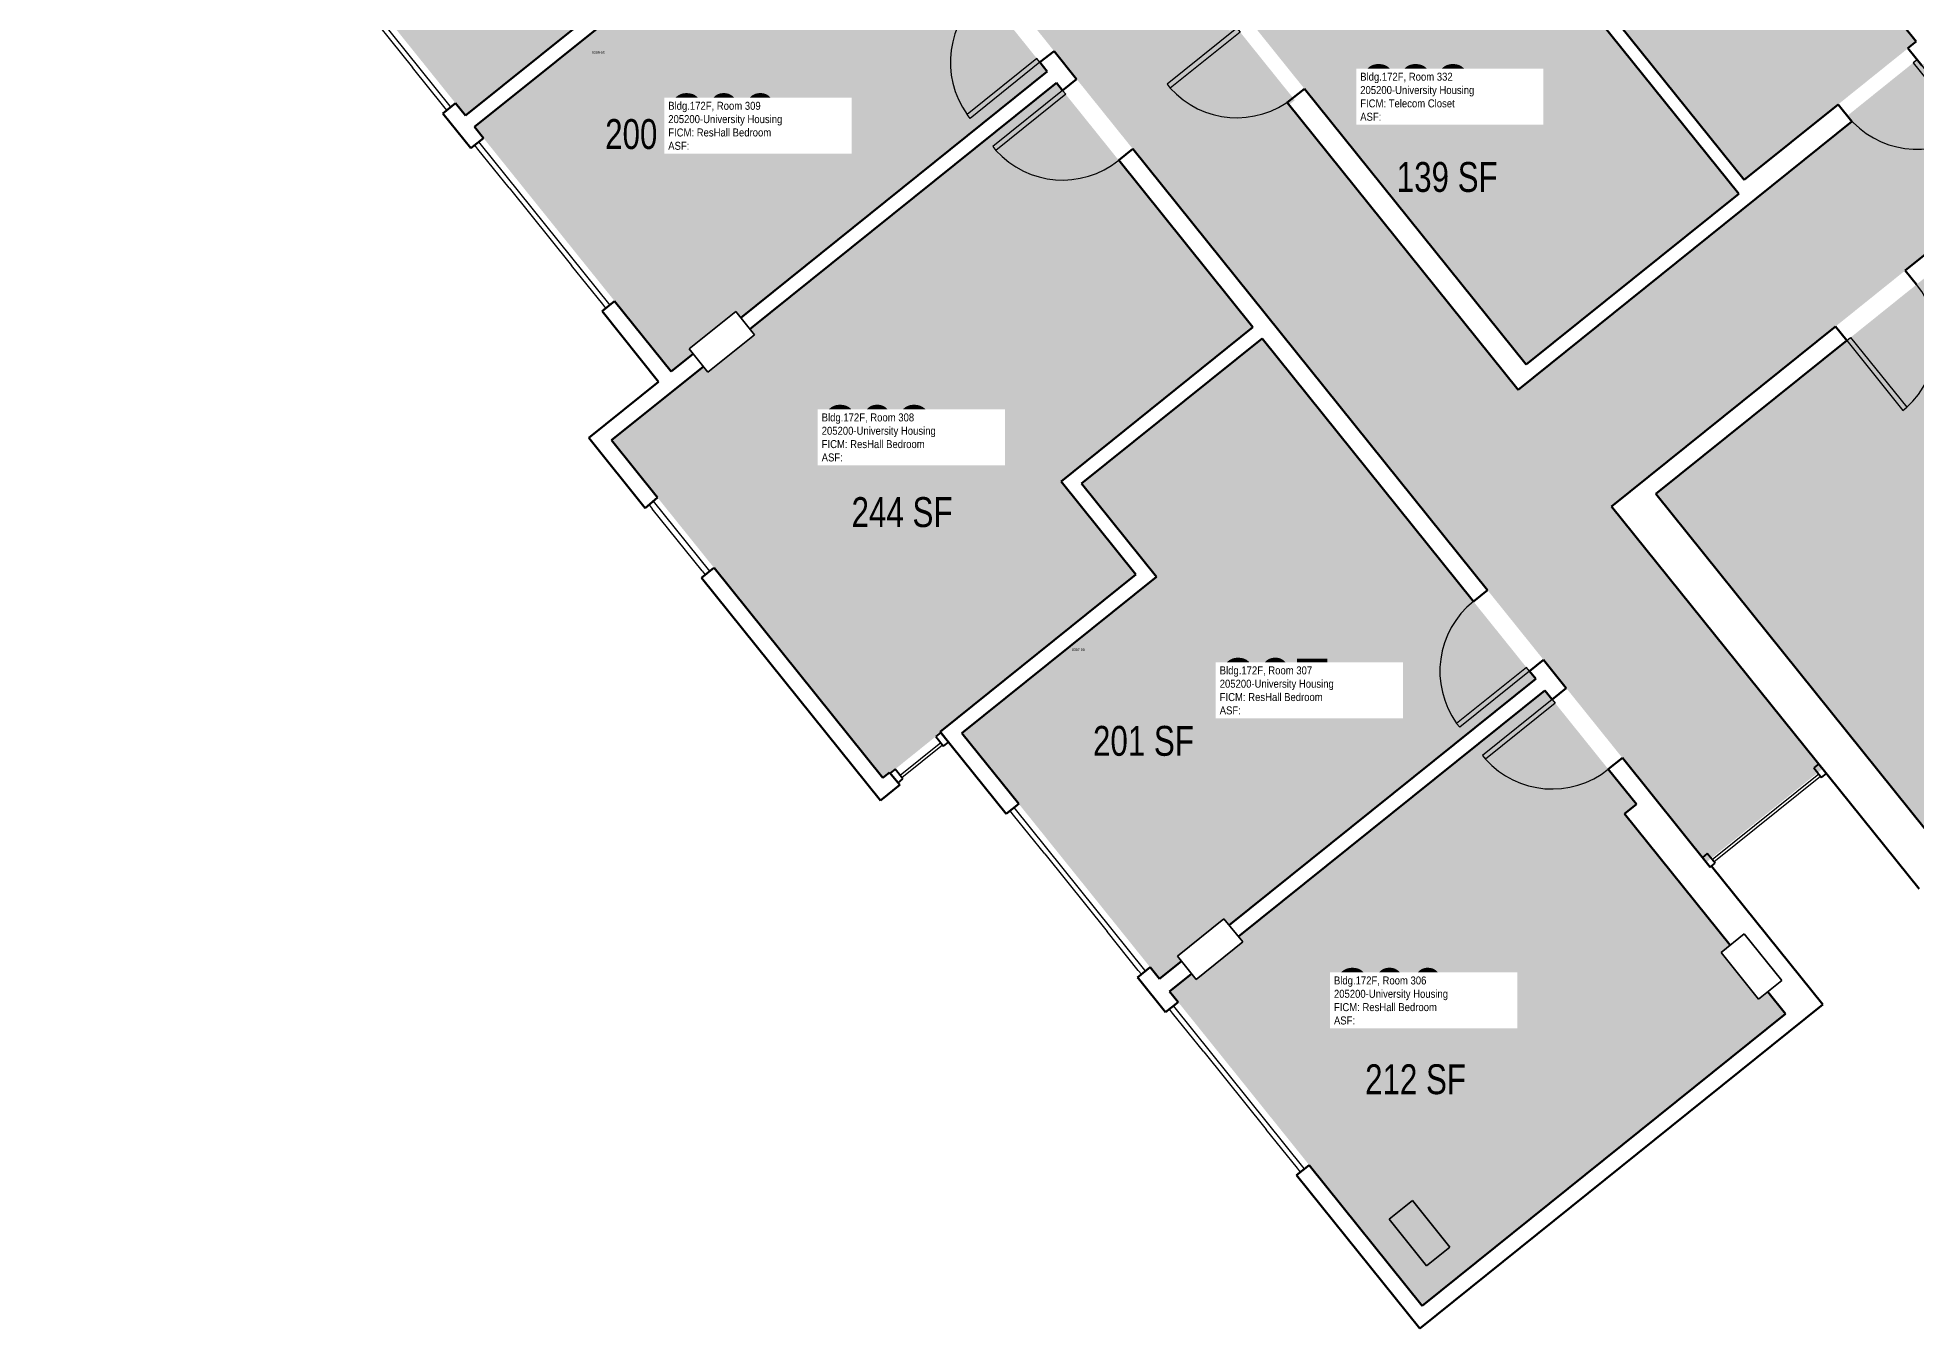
# Model space of a CAD drawing. Header units: inches. Extents: x 69234239 to 69236626, y 27656166 to 27658522.
# Drawn here: x 69235374 to 69236128, y 27656166 to 27656685 of the extents above; entities that cross this region are included whole.
import ezdxf
from ezdxf.enums import TextEntityAlignment as Align

# ---------------------------------------------------------------- set-up
doc = ezdxf.new("R2010")
doc.units = ezdxf.units.IN
doc.header["$LTSCALE"] = 100
doc.header["$MEASUREMENT"] = 0
for name, color, linetype in [('A-COLS', 5, 'CONTINUOUS'), ('A-DOOR', 2, 'CONTINUOUS'), ('A-GLAZ', 1, 'CONTINUOUS'), ('A-IDEN-RNUM', 7, 'CONTINUOUS'), ('A-IDEN-SNUM', 4, 'CONTINUOUS'), ('A-IDEN-VNUM', 4, 'CONTINUOUS'), ('A-WALL', 5, 'CONTINUOUS'), ('AREA-TEXT', 3, 'CONTINUOUS'), ('Rooms-Category-Color', 7, 'CONTINUOUS'), ('Rooms-College-Color', 7, 'CONTINUOUS'), ('Rooms-Department-Color', 7, 'CONTINUOUS'), ('Rooms-Division-Color', 7, 'CONTINUOUS'), ('Rooms-Information', 7, 'CONTINUOUS')]:
    doc.layers.add(name, color=color, linetype=linetype)
doc.styles.add('CP_AREA', font='arial.ttf', dxfattribs={"height": 15})
doc.styles.add('CP_ROOMSNUMBER', font='arial.ttf', dxfattribs={"height": 1})
doc.styles.add('CP_ROOMVNUMBER', font='arial.ttf', dxfattribs={"width": 0.85, "height": 0.075})

# ---------------------------------------------------------------- blocks, each defined once
blk = doc.blocks.new('08_Single-Flush - 08_Single-Flush_3_-0_ x 7_-0_ 45 MIN-2224422-LEVEL 3')
at = {"layer": 'A-DOOR', "color": 7}
for p, q in [((16, -2.94), (16, -38.88)), ((18, -2.94), (16, -2.94)), ((18, -2.94), (18, -38.88)), ((18, -38.88), (16, -38.88))]:
    blk.add_line(p, q, dxfattribs=at)
at = {"layer": 'A-DOOR', "lineweight": 25}
blk.add_arc((18, -2.94), 36, 180, 266.81526, dxfattribs=at)
blk = doc.blocks.new('08_Single-Flush - 08_Single-Flush_3_-0_ x 7_-0_ 45 MIN-2224386-LEVEL 3')
at = {"layer": 'A-DOOR', "color": 7}
for p, q in [((16, 2.94), (16, 38.88)), ((18, 38.88), (16, 38.88)), ((18, 2.94), (18, 38.88)), ((18, 2.94), (16, 2.94))]:
    blk.add_line(p, q, dxfattribs=at)
at = {"layer": 'A-DOOR', "lineweight": 25}
blk.add_arc((18, 2.94), 36, 93.18474, 180, dxfattribs=at)
blk = doc.blocks.new('08_Single-Flush - 08_Single-Flush_3_-0_ x 7_-0_-5597140-LEVEL 3')
at = {"layer": 'A-DOOR', "color": 7}
for p, q in [((16, 3.62), (16, 39.57)), ((18, 39.57), (16, 39.57)), ((18, 3.62), (18, 39.57)), ((18, 3.62), (16, 3.62))]:
    blk.add_line(p, q, dxfattribs=at)
at = {"layer": 'A-DOOR', "lineweight": 25}
blk.add_arc((18, 3.62), 36, 93.18474, 180, dxfattribs=at)
blk = doc.blocks.new('08_Single-Flush - 08_Single-Flush_3_-0_ x 7_-0_-5597139-LEVEL 3')
at = {"layer": 'A-DOOR', "color": 7}
for p, q in [((16, -3.62), (16, -39.57)), ((18, -3.62), (16, -3.62)), ((18, -3.62), (18, -39.57)), ((18, -39.57), (16, -39.57))]:
    blk.add_line(p, q, dxfattribs=at)
at = {"layer": 'A-DOOR', "lineweight": 25}
blk.add_arc((18, -3.62), 36, 180, 266.81526, dxfattribs=at)

msp = doc.modelspace()

# ---------------------------------------------------------------- hatches: boundary and pattern name
at = {"layer": 'Rooms-Category-Color', "true_color": 0xadadad}
for points in [[(69235420.57, 27657225.02), (69235373.81, 27657187.43), (69235492.64, 27657039.58), (69235590.3, 27656918.09), (69235673.7, 27656814.32), (69235786.81, 27656673.59), (69235869.39, 27656570.85), (69235982.98, 27656429.53), (69236021.56, 27656381.53), (69236043.98, 27656353.63), (69236090.7, 27656391.18), (69236005.97, 27656496.6), (69236017.42, 27656505.8), (69236246.82, 27656690.18), (69236258.27, 27656699.38), (69236343, 27656593.96), (69236389.26, 27656631.14), (69236389.76, 27656631.55), (69236372.3, 27656653.28), (69236366.82, 27656660.1), (69236327.74, 27656708.71), (69236325.08, 27656712.03), (69236325.04, 27656712.08), (69236230.52, 27656829.67), (69236132.08, 27656952.14), (69236034.43, 27657073.64), (69235968.96, 27657155.09), (69235922.19, 27657117.51), (69235925.58, 27657113.29), (69235960.98, 27657069.25), (69235970.06, 27657057.95), (69236102.91, 27656892.66), (69236216.96, 27656750.77), (69236220.68, 27656746.15), (69236168.94, 27656704.56), (69236167.06, 27656706.9), (69236139, 27656684.35), (69236140.88, 27656682.01), (69236130.55, 27656673.71), (69236128.67, 27656676.05), (69236100.61, 27656653.49), (69236102.49, 27656651.16), (69236053.49, 27656611.77), (69235973.06, 27656547.12), (69235968.43, 27656543.4), (69235876.39, 27656657.91), (69235878.73, 27656659.79), (69235854.77, 27656689.61), (69235852.43, 27656687.73), (69235850.63, 27656689.97), (69235716.87, 27656856.38), (69235697.69, 27656880.24), (69235661.16, 27656925.7), (69235657.85, 27656929.81), (69235662.53, 27656933.57), (69235661.9, 27656934.35), (69235655.58, 27656932.63), (69235637.42, 27656955.24), (69235538.18, 27657078.7), (69235540.52, 27657080.58), (69235515.85, 27657111.27), (69235513.52, 27657109.39), (69235502.13, 27657123.56), (69235484.91, 27657144.98), (69235482.63, 27657147.81), (69235482.6, 27657147.86), (69235430.64, 27657212.5)], [(69235883.31, 27656663.47), (69235971.67, 27656553.54), (69236049.81, 27656616.35), (69236057.02, 27656622.14), (69236055.1, 27656624.53), (69235942.89, 27656764.13), (69235857.55, 27656695.53), (69235859.35, 27656693.29)]]:
    msp.add_hatch(color=253, dxfattribs=at).paths.add_polyline_path(points)
at = {"layer": 'Rooms-Category-Color', "true_color": 0x728ef3}
for points in [[(69235545.65, 27656653.59), (69235619.21, 27656712.72), (69235589.14, 27656750.13), (69235666.21, 27656812.07), (69235586.49, 27656911.26), (69235463.38, 27656812.31), (69235465.61, 27656809.54), (69235446.91, 27656794.5), (69235445.07, 27656796.79), (69235436.25, 27656789.7)], [(69235946.99, 27656767.42), (69236059.23, 27656627.77), (69236096.06, 27656657.37), (69236125.87, 27656681.33), (69236128.31, 27656683.29), (69236016.06, 27656822.94)], [(69235637.12, 27656557.84), (69235635.48, 27656559.89), (69235654.18, 27656574.92), (69235656.22, 27656572.39), (69235779.32, 27656671.34), (69235669.89, 27656807.49), (69235597.4, 27656749.23), (69235627.47, 27656711.82), (69235549.33, 27656649.01), (69235628.31, 27656550.76)], [(69236249.56, 27656683.08), (69236023.76, 27656501.6), (69236138.64, 27656358.67), (69236364.44, 27656540.15)], [(69235659.9, 27656567.81), (69235661.7, 27656565.57), (69235643, 27656550.54), (69235641.19, 27656552.78), (69235629.84, 27656543.65), (69235604.32, 27656523.14), (69235713.29, 27656387.56), (69235716.01, 27656389.75), (69235716.25, 27656389.46), (69235736.51, 27656405.75), (69235736.28, 27656406.04), (69235814.91, 27656469.24), (69235784.83, 27656506.65), (69235861.9, 27656568.6), (69235783, 27656666.76)], [(69235823.17, 27656468.34), (69235745.03, 27656405.54), (69235824.35, 27656306.84), (69235833.17, 27656313.93), (69235831.57, 27656315.92), (69235850.27, 27656330.96), (69235852.39, 27656328.33), (69235975.49, 27656427.27), (69235865.58, 27656564.02), (69235793.09, 27656505.75)], [(69236075.77, 27656292.73), (69236068.64, 27656301.6), (69236064.94, 27656298.62), (69236049.9, 27656317.33), (69236053.61, 27656320.31), (69236011.13, 27656373.15), (69236015.91, 27656376.99), (69235979.17, 27656422.69), (69235856.07, 27656323.75), (69235856.02, 27656323.71), (69235857.74, 27656321.57), (69235839.08, 27656306.57), (69235837.24, 27656308.86), (69235828.43, 27656301.77), (69235929.92, 27656175.5)]]:
    msp.add_hatch(color=171, dxfattribs=at).paths.add_polyline_path(points)
at = {"layer": 'Rooms-College-Color', "true_color": 0xadadad}
for points in [[(69235420.57, 27657225.02), (69235373.81, 27657187.43), (69235492.64, 27657039.58), (69235590.3, 27656918.09), (69235673.7, 27656814.32), (69235786.81, 27656673.59), (69235869.39, 27656570.85), (69235982.98, 27656429.53), (69236021.56, 27656381.53), (69236043.98, 27656353.63), (69236090.7, 27656391.18), (69236005.97, 27656496.6), (69236017.42, 27656505.8), (69236246.82, 27656690.18), (69236258.27, 27656699.38), (69236343, 27656593.96), (69236389.26, 27656631.14), (69236389.76, 27656631.55), (69236372.3, 27656653.28), (69236366.82, 27656660.1), (69236327.74, 27656708.71), (69236325.08, 27656712.03), (69236325.04, 27656712.08), (69236230.52, 27656829.67), (69236132.08, 27656952.14), (69236034.43, 27657073.64), (69235968.96, 27657155.09), (69235922.19, 27657117.51), (69235925.58, 27657113.29), (69235960.98, 27657069.25), (69235970.06, 27657057.95), (69236102.91, 27656892.66), (69236216.96, 27656750.77), (69236220.68, 27656746.15), (69236168.94, 27656704.56), (69236167.06, 27656706.9), (69236139, 27656684.35), (69236140.88, 27656682.01), (69236130.55, 27656673.71), (69236128.67, 27656676.05), (69236100.61, 27656653.49), (69236102.49, 27656651.16), (69236053.49, 27656611.77), (69235973.06, 27656547.12), (69235968.43, 27656543.4), (69235876.39, 27656657.91), (69235878.73, 27656659.79), (69235854.77, 27656689.61), (69235852.43, 27656687.73), (69235850.63, 27656689.97), (69235716.87, 27656856.38), (69235697.69, 27656880.24), (69235661.16, 27656925.7), (69235657.85, 27656929.81), (69235662.53, 27656933.57), (69235661.9, 27656934.35), (69235655.58, 27656932.63), (69235637.42, 27656955.24), (69235538.18, 27657078.7), (69235540.52, 27657080.58), (69235515.85, 27657111.27), (69235513.52, 27657109.39), (69235502.13, 27657123.56), (69235484.91, 27657144.98), (69235482.63, 27657147.81), (69235482.6, 27657147.86), (69235430.64, 27657212.5)], [(69235545.65, 27656653.59), (69235619.21, 27656712.72), (69235589.14, 27656750.13), (69235666.21, 27656812.07), (69235586.49, 27656911.26), (69235463.38, 27656812.31), (69235465.61, 27656809.54), (69235446.91, 27656794.5), (69235445.07, 27656796.79), (69235436.25, 27656789.7)], [(69235946.99, 27656767.42), (69236059.23, 27656627.77), (69236096.06, 27656657.37), (69236125.87, 27656681.33), (69236128.31, 27656683.29), (69236016.06, 27656822.94)], [(69235637.12, 27656557.84), (69235635.48, 27656559.89), (69235654.18, 27656574.92), (69235656.22, 27656572.39), (69235779.32, 27656671.34), (69235669.89, 27656807.49), (69235597.4, 27656749.23), (69235627.47, 27656711.82), (69235549.33, 27656649.01), (69235628.31, 27656550.76)], [(69235883.31, 27656663.47), (69235971.67, 27656553.54), (69236049.81, 27656616.35), (69236057.02, 27656622.14), (69236055.1, 27656624.53), (69235942.89, 27656764.13), (69235857.55, 27656695.53), (69235859.35, 27656693.29)], [(69236249.56, 27656683.08), (69236023.76, 27656501.6), (69236138.64, 27656358.67), (69236364.44, 27656540.15)], [(69235659.9, 27656567.81), (69235661.7, 27656565.57), (69235643, 27656550.54), (69235641.19, 27656552.78), (69235629.84, 27656543.65), (69235604.32, 27656523.14), (69235713.29, 27656387.56), (69235716.01, 27656389.75), (69235716.25, 27656389.46), (69235736.51, 27656405.75), (69235736.28, 27656406.04), (69235814.91, 27656469.24), (69235784.83, 27656506.65), (69235861.9, 27656568.6), (69235783, 27656666.76)], [(69235823.17, 27656468.34), (69235745.03, 27656405.54), (69235824.35, 27656306.84), (69235833.17, 27656313.93), (69235831.57, 27656315.92), (69235850.27, 27656330.96), (69235852.39, 27656328.33), (69235975.49, 27656427.27), (69235865.58, 27656564.02), (69235793.09, 27656505.75)], [(69236075.77, 27656292.73), (69236068.64, 27656301.6), (69236064.94, 27656298.62), (69236049.9, 27656317.33), (69236053.61, 27656320.31), (69236011.13, 27656373.15), (69236015.91, 27656376.99), (69235979.17, 27656422.69), (69235856.07, 27656323.75), (69235856.02, 27656323.71), (69235857.74, 27656321.57), (69235839.08, 27656306.57), (69235837.24, 27656308.86), (69235828.43, 27656301.77), (69235929.92, 27656175.5)]]:
    msp.add_hatch(color=253, dxfattribs=at).paths.add_polyline_path(points)
at = {"layer": 'Rooms-Department-Color', "true_color": 0xacacac}
for points in [[(69235420.57, 27657225.02), (69235373.81, 27657187.43), (69235492.64, 27657039.58), (69235590.3, 27656918.09), (69235673.7, 27656814.32), (69235786.81, 27656673.59), (69235869.39, 27656570.85), (69235982.98, 27656429.53), (69236021.56, 27656381.53), (69236043.98, 27656353.63), (69236090.7, 27656391.18), (69236005.97, 27656496.6), (69236017.42, 27656505.8), (69236246.82, 27656690.18), (69236258.27, 27656699.38), (69236343, 27656593.96), (69236389.26, 27656631.14), (69236389.76, 27656631.55), (69236372.3, 27656653.28), (69236366.82, 27656660.1), (69236327.74, 27656708.71), (69236325.08, 27656712.03), (69236325.04, 27656712.08), (69236230.52, 27656829.67), (69236132.08, 27656952.14), (69236034.43, 27657073.64), (69235968.96, 27657155.09), (69235922.19, 27657117.51), (69235925.58, 27657113.29), (69235960.98, 27657069.25), (69235970.06, 27657057.95), (69236102.91, 27656892.66), (69236216.96, 27656750.77), (69236220.68, 27656746.15), (69236168.94, 27656704.56), (69236167.06, 27656706.9), (69236139, 27656684.35), (69236140.88, 27656682.01), (69236130.55, 27656673.71), (69236128.67, 27656676.05), (69236100.61, 27656653.49), (69236102.49, 27656651.16), (69236053.49, 27656611.77), (69235973.06, 27656547.12), (69235968.43, 27656543.4), (69235876.39, 27656657.91), (69235878.73, 27656659.79), (69235854.77, 27656689.61), (69235852.43, 27656687.73), (69235850.63, 27656689.97), (69235716.87, 27656856.38), (69235697.69, 27656880.24), (69235661.16, 27656925.7), (69235657.85, 27656929.81), (69235662.53, 27656933.57), (69235661.9, 27656934.35), (69235655.58, 27656932.63), (69235637.42, 27656955.24), (69235538.18, 27657078.7), (69235540.52, 27657080.58), (69235515.85, 27657111.27), (69235513.52, 27657109.39), (69235502.13, 27657123.56), (69235484.91, 27657144.98), (69235482.63, 27657147.81), (69235482.6, 27657147.86), (69235430.64, 27657212.5)], [(69235883.31, 27656663.47), (69235971.67, 27656553.54), (69236049.81, 27656616.35), (69236057.02, 27656622.14), (69236055.1, 27656624.53), (69235942.89, 27656764.13), (69235857.55, 27656695.53), (69235859.35, 27656693.29)]]:
    msp.add_hatch(color=253, dxfattribs=at).paths.add_polyline_path(points)
at = {"layer": 'Rooms-Department-Color', "true_color": 0x604aed}
for points in [[(69235545.65, 27656653.59), (69235619.21, 27656712.72), (69235589.14, 27656750.13), (69235666.21, 27656812.07), (69235586.49, 27656911.26), (69235463.38, 27656812.31), (69235465.61, 27656809.54), (69235446.91, 27656794.5), (69235445.07, 27656796.79), (69235436.25, 27656789.7)], [(69235946.99, 27656767.42), (69236059.23, 27656627.77), (69236096.06, 27656657.37), (69236125.87, 27656681.33), (69236128.31, 27656683.29), (69236016.06, 27656822.94)], [(69235637.12, 27656557.84), (69235635.48, 27656559.89), (69235654.18, 27656574.92), (69235656.22, 27656572.39), (69235779.32, 27656671.34), (69235669.89, 27656807.49), (69235597.4, 27656749.23), (69235627.47, 27656711.82), (69235549.33, 27656649.01), (69235628.31, 27656550.76)], [(69236249.56, 27656683.08), (69236023.76, 27656501.6), (69236138.64, 27656358.67), (69236364.44, 27656540.15)], [(69235659.9, 27656567.81), (69235661.7, 27656565.57), (69235643, 27656550.54), (69235641.19, 27656552.78), (69235629.84, 27656543.65), (69235604.32, 27656523.14), (69235713.29, 27656387.56), (69235716.01, 27656389.75), (69235716.25, 27656389.46), (69235736.51, 27656405.75), (69235736.28, 27656406.04), (69235814.91, 27656469.24), (69235784.83, 27656506.65), (69235861.9, 27656568.6), (69235783, 27656666.76)], [(69235823.17, 27656468.34), (69235745.03, 27656405.54), (69235824.35, 27656306.84), (69235833.17, 27656313.93), (69235831.57, 27656315.92), (69235850.27, 27656330.96), (69235852.39, 27656328.33), (69235975.49, 27656427.27), (69235865.58, 27656564.02), (69235793.09, 27656505.75)], [(69236075.77, 27656292.73), (69236068.64, 27656301.6), (69236064.94, 27656298.62), (69236049.9, 27656317.33), (69236053.61, 27656320.31), (69236011.13, 27656373.15), (69236015.91, 27656376.99), (69235979.17, 27656422.69), (69235856.07, 27656323.75), (69235856.02, 27656323.71), (69235857.74, 27656321.57), (69235839.08, 27656306.57), (69235837.24, 27656308.86), (69235828.43, 27656301.77), (69235929.92, 27656175.5)]]:
    msp.add_hatch(color=173, dxfattribs=at).paths.add_polyline_path(points)
at = {"layer": 'Rooms-Division-Color', "true_color": 0xadadad}
for points in [[(69235420.57, 27657225.02), (69235373.81, 27657187.43), (69235492.64, 27657039.58), (69235590.3, 27656918.09), (69235673.7, 27656814.32), (69235786.81, 27656673.59), (69235869.39, 27656570.85), (69235982.98, 27656429.53), (69236021.56, 27656381.53), (69236043.98, 27656353.63), (69236090.7, 27656391.18), (69236005.97, 27656496.6), (69236017.42, 27656505.8), (69236246.82, 27656690.18), (69236258.27, 27656699.38), (69236343, 27656593.96), (69236389.26, 27656631.14), (69236389.76, 27656631.55), (69236372.3, 27656653.28), (69236366.82, 27656660.1), (69236327.74, 27656708.71), (69236325.08, 27656712.03), (69236325.04, 27656712.08), (69236230.52, 27656829.67), (69236132.08, 27656952.14), (69236034.43, 27657073.64), (69235968.96, 27657155.09), (69235922.19, 27657117.51), (69235925.58, 27657113.29), (69235960.98, 27657069.25), (69235970.06, 27657057.95), (69236102.91, 27656892.66), (69236216.96, 27656750.77), (69236220.68, 27656746.15), (69236168.94, 27656704.56), (69236167.06, 27656706.9), (69236139, 27656684.35), (69236140.88, 27656682.01), (69236130.55, 27656673.71), (69236128.67, 27656676.05), (69236100.61, 27656653.49), (69236102.49, 27656651.16), (69236053.49, 27656611.77), (69235973.06, 27656547.12), (69235968.43, 27656543.4), (69235876.39, 27656657.91), (69235878.73, 27656659.79), (69235854.77, 27656689.61), (69235852.43, 27656687.73), (69235850.63, 27656689.97), (69235716.87, 27656856.38), (69235697.69, 27656880.24), (69235661.16, 27656925.7), (69235657.85, 27656929.81), (69235662.53, 27656933.57), (69235661.9, 27656934.35), (69235655.58, 27656932.63), (69235637.42, 27656955.24), (69235538.18, 27657078.7), (69235540.52, 27657080.58), (69235515.85, 27657111.27), (69235513.52, 27657109.39), (69235502.13, 27657123.56), (69235484.91, 27657144.98), (69235482.63, 27657147.81), (69235482.6, 27657147.86), (69235430.64, 27657212.5)], [(69235883.31, 27656663.47), (69235971.67, 27656553.54), (69236049.81, 27656616.35), (69236057.02, 27656622.14), (69236055.1, 27656624.53), (69235942.89, 27656764.13), (69235857.55, 27656695.53), (69235859.35, 27656693.29)]]:
    msp.add_hatch(color=253, dxfattribs=at).paths.add_polyline_path(points)
at = {"layer": 'Rooms-Division-Color', "true_color": 0x604aed}
for points in [[(69235545.65, 27656653.59), (69235619.21, 27656712.72), (69235589.14, 27656750.13), (69235666.21, 27656812.07), (69235586.49, 27656911.26), (69235463.38, 27656812.31), (69235465.61, 27656809.54), (69235446.91, 27656794.5), (69235445.07, 27656796.79), (69235436.25, 27656789.7)], [(69235946.99, 27656767.42), (69236059.23, 27656627.77), (69236096.06, 27656657.37), (69236125.87, 27656681.33), (69236128.31, 27656683.29), (69236016.06, 27656822.94)], [(69235637.12, 27656557.84), (69235635.48, 27656559.89), (69235654.18, 27656574.92), (69235656.22, 27656572.39), (69235779.32, 27656671.34), (69235669.89, 27656807.49), (69235597.4, 27656749.23), (69235627.47, 27656711.82), (69235549.33, 27656649.01), (69235628.31, 27656550.76)], [(69236249.56, 27656683.08), (69236023.76, 27656501.6), (69236138.64, 27656358.67), (69236364.44, 27656540.15)], [(69235659.9, 27656567.81), (69235661.7, 27656565.57), (69235643, 27656550.54), (69235641.19, 27656552.78), (69235629.84, 27656543.65), (69235604.32, 27656523.14), (69235713.29, 27656387.56), (69235716.01, 27656389.75), (69235716.25, 27656389.46), (69235736.51, 27656405.75), (69235736.28, 27656406.04), (69235814.91, 27656469.24), (69235784.83, 27656506.65), (69235861.9, 27656568.6), (69235783, 27656666.76)], [(69235823.17, 27656468.34), (69235745.03, 27656405.54), (69235824.35, 27656306.84), (69235833.17, 27656313.93), (69235831.57, 27656315.92), (69235850.27, 27656330.96), (69235852.39, 27656328.33), (69235975.49, 27656427.27), (69235865.58, 27656564.02), (69235793.09, 27656505.75)], [(69236075.77, 27656292.73), (69236068.64, 27656301.6), (69236064.94, 27656298.62), (69236049.9, 27656317.33), (69236053.61, 27656320.31), (69236011.13, 27656373.15), (69236015.91, 27656376.99), (69235979.17, 27656422.69), (69235856.07, 27656323.75), (69235856.02, 27656323.71), (69235857.74, 27656321.57), (69235839.08, 27656306.57), (69235837.24, 27656308.86), (69235828.43, 27656301.77), (69235929.92, 27656175.5)]]:
    msp.add_hatch(color=173, dxfattribs=at).paths.add_polyline_path(points)

# ---------------------------------------------------------------- linework, layer by layer
at = {"layer": 'A-COLS', "lineweight": 35}
for p, q in [((69235635.48, 27656559.89), (69235654.18, 27656574.92)), ((69235654.18, 27656574.92), (69235661.7, 27656565.57)), ((69235661.7, 27656565.57), (69235643, 27656550.54)), ((69235643, 27656550.54), (69235635.48, 27656559.89)), ((69235831.57, 27656315.92), (69235850.27, 27656330.96)), ((69235850.27, 27656330.96), (69235857.79, 27656321.61)), ((69235857.79, 27656321.61), (69235839.08, 27656306.57)), ((69236049.9, 27656317.33), (69236059.26, 27656324.85)), ((69236059.26, 27656324.85), (69236074.29, 27656306.14)), ((69235839.08, 27656306.57), (69235831.57, 27656315.92)), ((69236064.94, 27656298.62), (69236049.9, 27656317.33)), ((69236074.29, 27656306.14), (69236064.94, 27656298.62)), ((69235916.62, 27656210.2), (69235925.97, 27656217.72)), ((69235925.97, 27656217.72), (69235941.01, 27656199.01)), ((69235931.66, 27656191.5), (69235916.62, 27656210.2)), ((69235941.01, 27656199.01), (69235931.66, 27656191.5))]:
    msp.add_line(p, q, dxfattribs=at)
at = {"layer": 'A-GLAZ'}
for p, q in [((69235486.93, 27656722.66), (69235539.38, 27656657.4)), ((69235499.31, 27656704.07), (69235524.37, 27656672.89)), ((69235536.9, 27656657.3), (69235524.37, 27656672.89)), ((69235538.15, 27656655.74), (69235536.9, 27656657.3)), ((69235539.38, 27656657.4), (69235539.71, 27656656.99)), ((69235550.68, 27656640.15), (69235549.43, 27656641.71)), ((69235563.21, 27656624.56), (69235550.68, 27656640.15)), ((69235550.98, 27656642.96), (69235551.46, 27656642.37)), ((69235551.46, 27656642.37), (69235603.61, 27656577.49)), ((69235563.21, 27656624.56), (69235588.27, 27656593.39)), ((69235600.8, 27656577.8), (69235588.27, 27656593.39)), ((69235602.05, 27656576.24), (69235600.8, 27656577.8)), ((69235619.38, 27656497.21), (69235620.64, 27656495.65)), ((69235640.69, 27656470.7), (69235620.64, 27656495.65)), ((69235621.04, 27656498.66), (69235643.7, 27656470.55)), ((69235640.69, 27656470.7), (69235641.94, 27656469.14)), ((69235736.6, 27656401.65), (69235720.23, 27656388.5)), ((69235720.86, 27656387.72), (69235737.23, 27656400.87)), ((69235737.23, 27656400.87), (69235736.6, 27656401.65)), ((69235720.23, 27656388.5), (69235720.86, 27656387.72)), ((69236089.22, 27656389.03), (69236046.4, 27656354.61)), ((69236047.03, 27656353.83), (69236089.85, 27656388.25)), ((69235765.76, 27656372.56), (69235764.35, 27656374.32)), ((69235778.28, 27656356.98), (69235765.76, 27656372.56)), ((69235765.9, 27656375.57), (69235818.36, 27656310.31)), ((69235778.28, 27656356.98), (69235803.34, 27656325.8)), ((69235815.87, 27656310.21), (69235803.34, 27656325.8)), ((69235817.13, 27656308.65), (69235815.87, 27656310.21)), ((69235818.36, 27656310.31), (69235818.69, 27656309.9)), ((69235829.66, 27656293.06), (69235828.4, 27656294.62)), ((69235842.19, 27656277.47), (69235829.66, 27656293.06)), ((69235829.96, 27656295.87), (69235882.42, 27656230.61)), ((69235842.19, 27656277.47), (69235867.25, 27656246.29)), ((69235879.77, 27656230.71), (69235867.25, 27656246.29)), ((69235881.03, 27656229.15), (69235879.77, 27656230.71)), ((69235882.42, 27656230.61), (69235882.59, 27656230.4))]:
    msp.add_line(p, q, dxfattribs=at)
at = {"layer": 'A-GLAZ', "lineweight": 40}
for p, q in [((69235736.51, 27656405.75), (69235734.57, 27656404.18)), ((69235734.57, 27656404.18), (69235737.7, 27656400.29)), ((69235739.65, 27656401.85), (69235736.51, 27656405.75)), ((69235737.7, 27656400.29), (69235739.65, 27656401.85)), ((69236044.37, 27656357.14), (69236042.42, 27656355.58)), ((69236047.5, 27656353.25), (69236044.37, 27656357.14)), ((69236045.55, 27656351.68), (69236047.5, 27656353.25))]:
    msp.add_line(p, q, dxfattribs=at)
at = {"layer": 'A-GLAZ', "lineweight": 40, "extrusion": (0, 0, -1)}
for p, q in [((69235718.2, 27656391.03), (69235716.25, 27656389.46)), ((69235716.25, 27656389.46), (69235719.38, 27656385.56)), ((69235721.33, 27656387.13), (69235718.2, 27656391.03)), ((69236089.14, 27656393.13), (69236087.19, 27656391.56)), ((69236087.19, 27656391.56), (69236090.32, 27656387.66)), ((69236090.32, 27656387.66), (69236092.27, 27656389.23)), ((69235719.38, 27656385.56), (69235721.33, 27656387.13))]:
    msp.add_line(p, q, dxfattribs=at)
at = {"layer": 'A-WALL', "lineweight": 50}
for p, q in [((69236016.06, 27656822.94), (69236128.31, 27656683.29)), ((69236059.23, 27656627.77), (69235946.99, 27656767.42)), ((69235942.89, 27656764.13), (69236057.02, 27656622.14)), ((69235619.21, 27656712.72), (69235545.65, 27656653.59)), ((69235549.33, 27656649.01), (69235627.47, 27656711.82)), ((69236258.27, 27656699.38), (69236123.91, 27656591.39)), ((69236128.31, 27656683.29), (69236124.99, 27656680.63)), ((69235782.04, 27656679.53), (69235776.39, 27656674.99)), ((69235776.39, 27656674.99), (69235779.32, 27656671.34)), ((69235791.12, 27656668.23), (69235782.04, 27656679.53)), ((69236124.99, 27656680.63), (69236130.55, 27656673.71)), ((69235779.32, 27656671.34), (69235656.22, 27656572.39)), ((69235659.9, 27656567.81), (69235783, 27656666.76)), ((69235783, 27656666.76), (69235785.47, 27656663.69)), ((69235785.47, 27656663.69), (69235791.12, 27656668.23)), ((69235882.6, 27656664.35), (69235875.69, 27656658.79)), ((69235971.67, 27656553.54), (69235882.6, 27656664.35)), ((69235541.66, 27656658.56), (69235536.59, 27656654.49)), ((69235536.59, 27656654.49), (69235547.87, 27656640.46)), ((69235545.65, 27656653.59), (69235541.66, 27656658.56)), ((69235875.69, 27656658.79), (69235968.43, 27656543.4)), ((69236096.93, 27656658.07), (69236059.23, 27656627.77)), ((69236102.49, 27656651.16), (69236096.93, 27656658.07)), ((69235547.87, 27656640.46), (69235552.93, 27656644.53)), ((69235552.93, 27656644.53), (69235549.33, 27656649.01)), ((69235968.43, 27656543.4), (69236102.49, 27656651.16)), ((69235813.68, 27656640.17), (69235808.02, 27656635.63)), ((69235956.09, 27656462.98), (69235813.68, 27656640.17)), ((69235808.02, 27656635.63), (69235861.9, 27656568.6)), ((69236057.02, 27656622.14), (69235971.67, 27656553.54)), ((69236123.91, 27656591.39), (69236128.45, 27656585.74)), ((69235605.56, 27656579.06), (69235600.49, 27656574.99)), ((69235628.31, 27656550.76), (69235605.56, 27656579.06)), ((69235600.49, 27656574.99), (69235623.24, 27656546.68)), ((69235861.9, 27656568.6), (69235784.83, 27656506.65)), ((69236095.85, 27656568.84), (69236005.97, 27656496.6)), ((69236100.39, 27656563.19), (69236095.85, 27656568.84)), ((69235793.09, 27656505.75), (69235865.58, 27656564.02)), ((69235865.58, 27656564.02), (69235950.44, 27656458.44)), ((69236023.76, 27656501.6), (69236100.39, 27656563.19)), ((69235637.12, 27656557.84), (69235628.31, 27656550.76)), ((69235623.24, 27656546.68), (69235595.18, 27656524.13)), ((69235604.32, 27656523.14), (69235641.19, 27656552.78)), ((69235595.18, 27656524.13), (69235617.83, 27656495.95)), ((69235622.8, 27656500.14), (69235604.32, 27656523.14)), ((69235784.83, 27656506.65), (69235814.91, 27656469.24)), ((69235823.17, 27656468.34), (69235793.09, 27656505.75)), ((69236138.64, 27656358.67), (69236023.76, 27656501.6)), ((69235617.83, 27656495.95), (69235622.8, 27656500.14)), ((69236005.97, 27656496.6), (69236129.47, 27656342.95)), ((69235645.45, 27656471.96), (69235640.39, 27656467.89)), ((69235713.29, 27656387.56), (69235645.48, 27656471.92)), ((69235640.39, 27656467.89), (69235712.29, 27656378.42)), ((69235814.91, 27656469.24), (69235736.28, 27656406.04)), ((69235745.03, 27656405.54), (69235823.17, 27656468.34)), ((69235950.44, 27656458.44), (69235956.09, 27656462.98)), ((69235978.64, 27656434.92), (69235972.99, 27656430.38)), ((69235987.73, 27656423.62), (69235978.64, 27656434.92)), ((69235975.49, 27656427.27), (69235852.39, 27656328.33)), ((69235972.99, 27656430.38), (69235975.49, 27656427.27)), ((69235856.07, 27656323.75), (69235979.17, 27656422.69)), ((69235979.17, 27656422.69), (69235982.08, 27656419.08)), ((69235982.08, 27656419.08), (69235987.73, 27656423.62)), ((69235736.28, 27656406.04), (69235762.79, 27656373.06)), ((69235767.85, 27656377.14), (69235745.03, 27656405.54)), ((69236010.28, 27656395.56), (69236004.63, 27656391.02)), ((69236045.55, 27656351.68), (69236010.28, 27656395.56)), ((69235716.01, 27656389.75), (69235713.29, 27656387.56)), ((69235720.09, 27656384.69), (69235716.01, 27656389.75)), ((69236004.63, 27656391.02), (69236015.91, 27656376.99)), ((69235712.29, 27656378.42), (69235720.09, 27656384.69)), ((69235762.79, 27656373.06), (69235767.85, 27656377.14)), ((69236015.91, 27656376.99), (69236011.13, 27656373.15)), ((69236011.13, 27656373.15), (69236053.61, 27656320.31)), ((69236090.75, 27656296.44), (69236046.04, 27656352.07)), ((69235833.17, 27656313.93), (69235824.35, 27656306.84)), ((69235820.63, 27656311.47), (69235815.57, 27656307.4)), ((69235815.57, 27656307.4), (69235815.96, 27656306.91)), ((69235815.96, 27656306.91), (69235826.84, 27656293.37)), ((69235824.35, 27656306.84), (69235820.63, 27656311.47)), ((69235828.43, 27656301.77), (69235837.24, 27656308.86)), ((69235826.84, 27656293.37), (69235831.91, 27656297.44)), ((69235831.91, 27656297.44), (69235828.43, 27656301.77)), ((69236068.64, 27656301.6), (69236075.77, 27656292.73)), ((69235928.92, 27656166.37), (69236090.75, 27656296.44)), ((69236075.77, 27656292.73), (69235929.92, 27656175.5)), ((69235884.54, 27656231.97), (69235879.47, 27656227.89)), ((69235929.92, 27656175.5), (69235884.54, 27656231.97)), ((69235879.47, 27656227.89), (69235928.92, 27656166.37))]:
    msp.add_line(p, q, dxfattribs=at)

# ---------------------------------------------------------------- block references
at = {"layer": 'A-DOOR'}
for name, p, rotation in [('08_Single-Flush - 08_Single-Flush_3_-0_ x 7_-0_-5597139-LEVEL 3', (69235767.94, 27656691.29), 308.7908235744157), ('08_Single-Flush - 08_Single-Flush_3_-0_ x 7_-0_ 45 MIN-2224386-LEVEL 3', (69235869.04, 27656676.54), 128.7908235744157), ('08_Single-Flush - 08_Single-Flush_3_-0_ x 7_-0_ 45 MIN-2224422-LEVEL 3', (69236112.8, 27656667.06), 38.79082357441561), ('08_Single-Flush - 08_Single-Flush_3_-0_ x 7_-0_-5597140-LEVEL 3', (69235799.57, 27656651.93), 128.7908235744157), ('08_Single-Flush - 08_Single-Flush_3_-0_ x 7_-0_-5597140-LEVEL 3', (69236112.15, 27656577.29), 218.7908235744158), ('08_Single-Flush - 08_Single-Flush_3_-0_ x 7_-0_-5597139-LEVEL 3', (69235964.54, 27656446.68), 308.7908235744157), ('08_Single-Flush - 08_Single-Flush_3_-0_ x 7_-0_-5597140-LEVEL 3', (69235996.18, 27656407.32), 128.7908235744157)]:
    msp.add_blockref(name, p, dxfattribs=dict(at, rotation=rotation))

# ---------------------------------------------------------------- texts
at = {"layer": 'A-IDEN-RNUM', "style": 'CP_ROOMSNUMBER'}
for s, p in [('0309-00', (69235596.43, 27656678.42)), ('0332-00', (69235911.77, 27656663.28)), ('0308-00', (69235695.48, 27656526.42)), ('0307-00', (69235789.22, 27656438.52)), ('0306-00', (69235901.21, 27656300.23))]:
    msp.add_text(s, height=1, dxfattribs=at).set_placement(p)
at = {"layer": 'A-IDEN-SNUM', "style": 'CP_ROOMSNUMBER'}
for s, p in [('172F033200', (69235911.82, 27656663.28)), ('172F030900', (69235633.91, 27656651.6)), ('172F030800', (69235695.54, 27656526.42)), ('172F030700', (69235855.39, 27656424.8)), ('172F030600', (69235901.27, 27656300.23))]:
    msp.add_text(s, height=1, dxfattribs=at).set_placement(p)
at = {"layer": 'A-IDEN-VNUM', "style": 'CP_ROOMVNUMBER', "width": 0.85}
for s, p in [('332', (69235905, 27656651.48)), ('309', (69235627.09, 27656639.8)), ('308', (69235688.72, 27656514.61)), ('307', (69235848.57, 27656412.99)), ('306', (69235894.45, 27656288.43))]:
    msp.add_text(s, height=22.5, dxfattribs=at).set_placement(p)
at = {"layer": 'AREA-TEXT', "style": 'CP_AREA', "width": 0.75}
for s, p in [('200 SF', (69235622.02, 27656646.18)), ('139 SF', (69235939.95, 27656628.93)), ('244 SF', (69235720.99, 27656494.31)), ('201 SF', (69235817.95, 27656402.41)), ('212 SF', (69235927.22, 27656266.47))]:
    msp.add_text(s, height=12, dxfattribs=at).set_placement(p, align=Align.MIDDLE_CENTER)

# ---------------------------------------------------------------- next in the draw order: texts
at = {"layer": 'Rooms-Information', "char_height": 3.2143, "width": 72, "attachment_point": 7, "style": 'CP_ROOMVNUMBER', "bg_fill": 3, "box_fill_scale": 1.5, "bg_fill_color": 256, "bg_fill_true_color": 13158600, "bg_fill_transparency": 0}
for s, insert in [('Bldg.172F, Room 332^M^J205200-University Housing^M^JFICM: Telecom Closet^M^JASF: ', (69235905, 27656651.48)), ('Bldg.172F, Room 309^M^J205200-University Housing^M^JFICM: ResHall Bedroom^M^JASF: ', (69235627.09, 27656639.8)), ('Bldg.172F, Room 308^M^J205200-University Housing^M^JFICM: ResHall Bedroom^M^JASF: ', (69235688.72, 27656514.61)), ('Bldg.172F, Room 307^M^J205200-University Housing^M^JFICM: ResHall Bedroom^M^JASF: ', (69235848.57, 27656412.99)), ('Bldg.172F, Room 306^M^J205200-University Housing^M^JFICM: ResHall Bedroom^M^JASF: ', (69235894.45, 27656288.43))]:
    msp.add_mtext(s, dxfattribs=dict(at, insert=insert))

doc.saveas('drawing.dxf')
